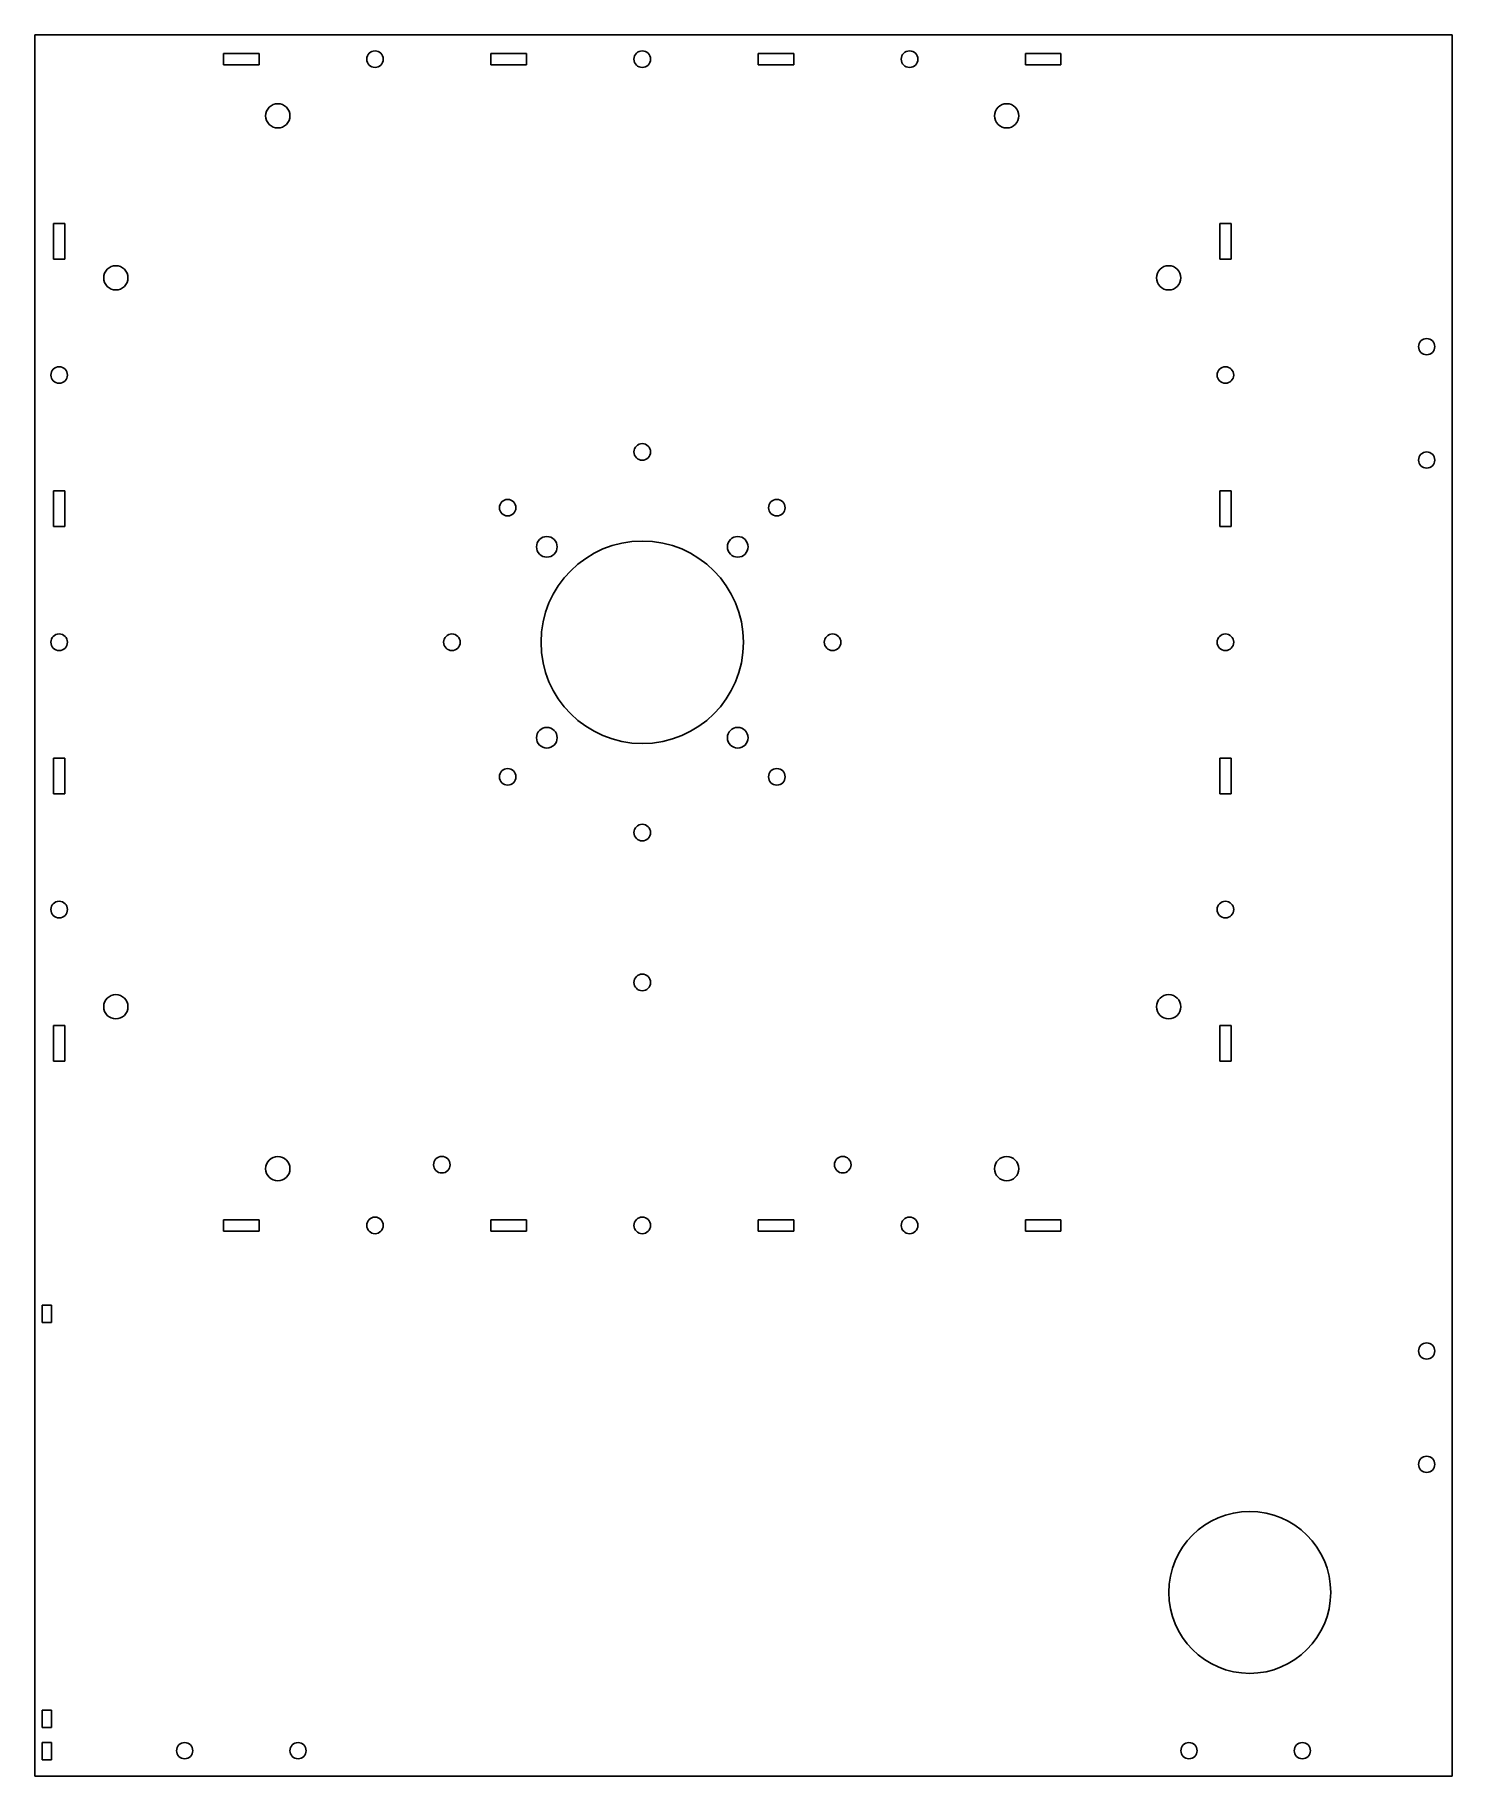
# Model space of a CAD drawing. Header units: millimetres. Extents: x -149 to 201, y -321 to 109.
import ezdxf

# ---------------------------------------------------------------- set-up
doc = ezdxf.new("R2010")
doc.units = ezdxf.units.MM

msp = doc.modelspace()

# ---------------------------------------------------------------- linework, layer by layer
at = {"color": 7, "linetype": 'Continuous', "lineweight": 25}
for p, q in [((201.46, 108.81), (-148.54, 108.81)), ((-148.54, 108.81), (-148.54, -321.19)), ((201.46, -321.19), (201.46, 108.81)), ((-93.14, 104.21), (-101.94, 104.21)), ((-101.94, 104.21), (-101.94, 101.41)), ((-93.14, 101.41), (-93.14, 104.21)), ((-27.14, 104.21), (-35.94, 104.21)), ((-35.94, 104.21), (-35.94, 101.41)), ((-27.14, 101.41), (-27.14, 104.21)), ((38.86, 104.21), (30.06, 104.21)), ((30.06, 104.21), (30.06, 101.41)), ((38.86, 101.41), (38.86, 104.21)), ((104.86, 104.21), (96.06, 104.21)), ((96.06, 104.21), (96.06, 101.41)), ((104.86, 101.41), (104.86, 104.21)), ((-101.94, 101.41), (-93.14, 101.41)), ((-35.94, 101.41), (-27.14, 101.41)), ((30.06, 101.41), (38.86, 101.41)), ((96.06, 101.41), (104.86, 101.41)), ((-141.14, 62.21), (-143.94, 62.21)), ((-143.94, 62.21), (-143.94, 53.41)), ((-141.14, 53.41), (-141.14, 62.21)), ((144.06, 62.21), (144.06, 53.41)), ((146.86, 62.21), (144.06, 62.21)), ((146.86, 53.41), (146.86, 62.21)), ((-143.94, 53.41), (-141.14, 53.41)), ((144.06, 53.41), (146.86, 53.41)), ((-143.94, -3.79), (-143.94, -12.59)), ((-141.14, -3.79), (-143.94, -3.79)), ((-141.14, -12.59), (-141.14, -3.79)), ((144.06, -3.79), (144.06, -12.59)), ((146.86, -3.79), (144.06, -3.79)), ((146.86, -12.59), (146.86, -3.79)), ((-143.94, -12.59), (-141.14, -12.59)), ((144.06, -12.59), (146.86, -12.59)), ((-141.14, -69.79), (-143.94, -69.79)), ((-143.94, -69.79), (-143.94, -78.59)), ((-141.14, -78.59), (-141.14, -69.79)), ((146.86, -69.79), (144.06, -69.79)), ((144.06, -69.79), (144.06, -78.59)), ((146.86, -78.59), (146.86, -69.79)), ((-143.94, -78.59), (-141.14, -78.59)), ((144.06, -78.59), (146.86, -78.59)), ((-141.14, -135.79), (-143.94, -135.79)), ((-143.94, -135.79), (-143.94, -144.59)), ((-141.14, -144.59), (-141.14, -135.79)), ((144.06, -135.79), (144.06, -144.59)), ((146.86, -135.79), (144.06, -135.79)), ((146.86, -144.59), (146.86, -135.79)), ((-143.94, -144.59), (-141.14, -144.59)), ((144.06, -144.59), (146.86, -144.59)), ((-101.94, -183.79), (-101.94, -186.59)), ((-93.14, -183.79), (-101.94, -183.79)), ((-93.14, -186.59), (-93.14, -183.79)), ((-35.94, -183.79), (-35.94, -186.59)), ((-27.14, -183.79), (-35.94, -183.79)), ((-27.14, -186.59), (-27.14, -183.79)), ((38.86, -183.79), (30.06, -183.79)), ((30.06, -183.79), (30.06, -186.59)), ((38.86, -186.59), (38.86, -183.79)), ((104.86, -183.79), (96.06, -183.79)), ((96.06, -183.79), (96.06, -186.59)), ((104.86, -186.59), (104.86, -183.79)), ((-101.94, -186.59), (-93.14, -186.59)), ((-35.94, -186.59), (-27.14, -186.59)), ((30.06, -186.59), (38.86, -186.59)), ((96.06, -186.59), (104.86, -186.59)), ((-144.44, -204.89), (-146.74, -204.89)), ((-146.74, -204.89), (-146.74, -209.19)), ((-144.44, -209.19), (-144.44, -204.89)), ((-146.74, -209.19), (-144.44, -209.19)), ((-144.44, -304.89), (-146.74, -304.89)), ((-146.74, -304.89), (-146.74, -309.19)), ((-144.44, -309.19), (-144.44, -304.89)), ((-146.74, -309.19), (-144.44, -309.19)), ((-144.44, -312.89), (-146.74, -312.89)), ((-146.74, -312.89), (-146.74, -317.19)), ((-144.44, -317.19), (-144.44, -312.89)), ((-146.74, -317.19), (-144.44, -317.19)), ((-148.54, -321.19), (201.46, -321.19))]:
    msp.add_line(p, q, dxfattribs=at)
for centre, radius in [((-64.54, 102.81), 2.05), ((1.46, 102.81), 2.05), ((67.46, 102.81), 2.05), ((-88.54, 88.81), 3), ((91.46, 88.81), 3), ((-128.54, 48.81), 3), ((131.46, 48.81), 3), ((195.16, 31.81), 2), ((-142.54, 24.81), 2.05), ((145.46, 24.81), 2.05), ((1.46, 5.81), 2.05), ((195.16, 3.81), 2), ((-31.78, -7.95), 2.05), ((34.69, -7.95), 2.05), ((-22.11, -17.62), 2.55), ((1.46, -41.19), 25), ((25.03, -17.62), 2.55), ((-142.54, -41.19), 2.05), ((-45.54, -41.19), 2.05), ((48.46, -41.19), 2.05), ((145.46, -41.19), 2.05), ((-22.11, -64.76), 2.55), ((25.03, -64.76), 2.55), ((-31.78, -74.42), 2.05), ((34.69, -74.42), 2.05), ((1.46, -88.19), 2.05), ((-142.54, -107.19), 2.05), ((145.46, -107.19), 2.05), ((1.46, -125.19), 2.05), ((-128.54, -131.19), 3), ((131.46, -131.19), 3), ((-88.54, -171.19), 3), ((-48.04, -170.19), 2.05), ((50.96, -170.19), 2.05), ((91.46, -171.19), 3), ((-64.54, -185.19), 2.05), ((1.46, -185.19), 2.05), ((67.46, -185.19), 2.05), ((195.16, -216.19), 2), ((195.16, -244.19), 2), ((151.46, -275.8), 20), ((-111.54, -314.89), 2), ((-83.54, -314.89), 2), ((136.46, -314.89), 2), ((164.46, -314.89), 2)]:
    msp.add_circle(centre, radius, dxfattribs=at)

doc.saveas('drawing.dxf')
